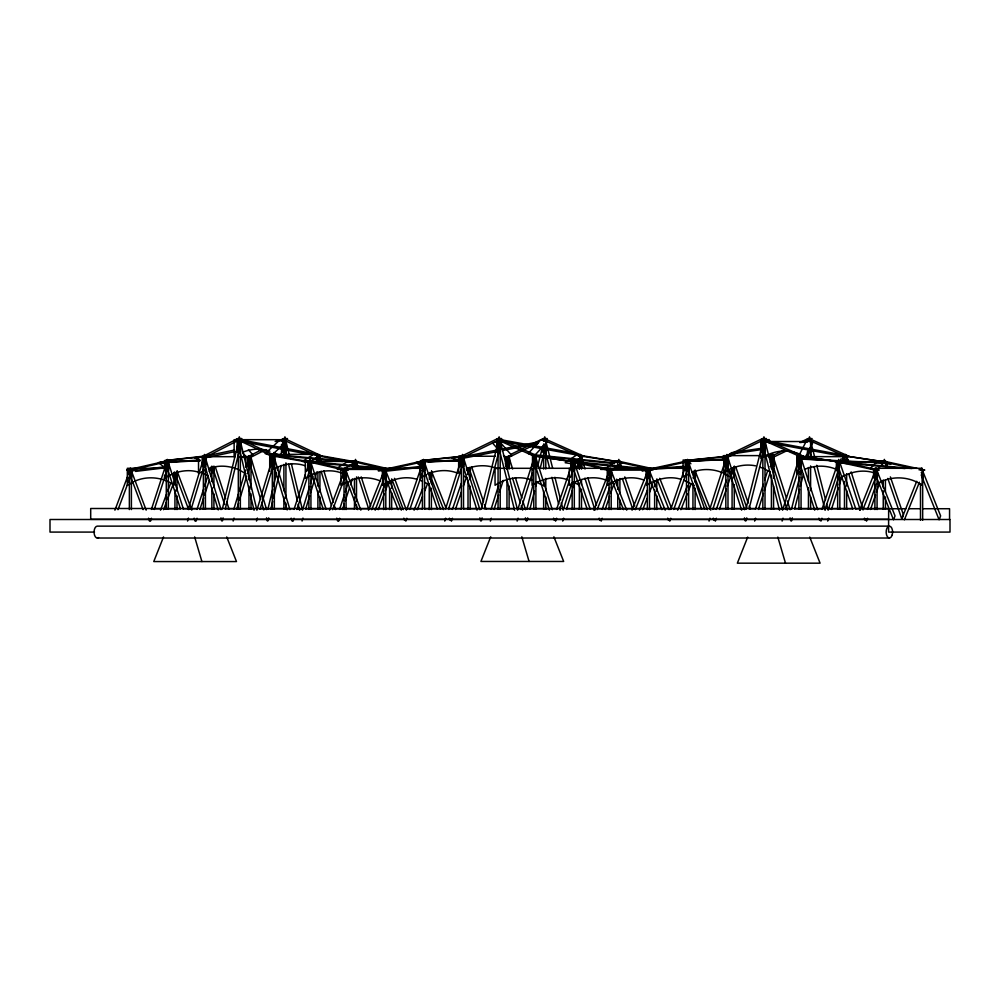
<?xml version="1.0" encoding="UTF-8"?>
<svg xmlns="http://www.w3.org/2000/svg" width="1000" height="1000" viewBox="0 0 1000 1000"><rect width="100%" height="100%" fill="white"/><g stroke="black" fill="none" stroke-linecap="round" stroke-linejoin="round"><path stroke-width="1.5" d="M222.387 508.862L238.562 441.45L240.012 447.475L225.275 508.888M222.4 520.862L223.113 517.875M283.837 441.337L284.913 436.825L289.225 454.8M267.975 508.862L272.65 489.387M273.363 486.388L276.6 472.912M277.325 469.913L278.038 466.912M280.912 454.938L283.788 442.95M267.987 520.862L268.7 517.875M270.863 508.888L272.65 501.4M273.375 498.4L281.275 465.45M283.8 454.963L285.6 447.475L284.513 442.95M481.35 508.862L498.325 441.45L499.85 447.475L484.375 508.888M481.35 520.862L482.113 517.875M543.587 441.337L544.725 436.825L552.65 468.275M526.938 508.862L533.35 483.4M537.5 466.912L542.788 445.95M526.938 520.862L527.688 517.875M529.963 508.888L534.487 490.913M535.612 486.413L536.75 481.925M540.15 468.438L545.425 447.475L544.675 444.462M745.975 508.862L763.125 441.45L764.65 447.475L749.038 508.888M745.987 520.862L746.75 517.875M808.375 441.337L809.525 436.825L814.862 457.788M791.562 508.862L799.562 477.4M800.325 474.412L801.475 469.913M791.575 520.862L792.337 517.875M794.625 508.888L799.575 489.412M800.337 486.413L803.388 474.438M807.575 457.95L810.238 447.475M188.363 508.812L203.637 458.125L205.075 462.925L191.15 509.137M187.562 521.062L188.463 518.075M249.625 455.637L248.55 459.237L260.675 499.487M233.95 508.812L238.438 493.913M239.338 490.925L245.625 470.05M246.525 467.075L249.225 458.125L250.662 462.925L247.525 473.363M233.15 521.062L234.037 518.075M236.737 509.137L238.538 503.175M239.438 500.188L246.625 476.337M257.3 508.812L272.575 458.125L274.012 462.925L260.087 509.137M256.488 521.062L257.387 518.075M302.875 508.812L309.625 486.45M310.512 483.475L312.762 476.025M317.262 461.112L318.15 458.125L319.237 461.725M302.075 521.062L302.975 518.075M305.675 509.137L309.713 495.712M310.613 492.738L316.9 471.863M445.538 509.038L461.65 458.125L463.162 462.925L448.438 509.462M444.762 521.1L445.675 518.188M507.287 456.838L506.525 459.237L509.288 467.962M491.125 509.038L498.488 485.763M505.4 463.95L507.238 458.125L508.75 462.925L506.912 468.738M490.35 521.1L491.262 518.188M494.025 509.462L498.625 494.913M499.55 492.013L503.225 480.375M517.925 509.038L534.038 458.125L535.55 462.925L533.25 470.188M517.137 521.1L518.062 518.188M520.825 509.462L532.325 473.1M579.663 456.838L580.425 454.438L585.025 468.988M563.513 509.038L571.8 482.85M576.4 468.312L579.163 459.588M562.725 521.1L563.65 518.188M566.413 509.462L572.388 490.55M573.312 487.65L575.15 481.825M579.288 468.738L581.138 462.925L579.612 458.125M709.837 509.038L726.1 458.125L727.625 462.925L712.763 509.462M709.05 521.1L709.975 518.188M755.425 509.038L763.325 484.312M764.712 479.95L767.5 471.225M770.288 462.488L771.688 458.125L773.213 462.925L771.363 468.738M754.625 521.1L755.562 518.188M758.35 509.462L763.462 493.462M764.388 490.55L770.425 471.65M782.913 509.038L799.163 458.125L800.7 462.925L785.825 509.462M782.113 521.1L783.037 518.188M844.038 459.237L845.562 454.438L847.887 461.712M828.487 509.038L838.713 477.038M827.7 521.1L828.625 518.188M831.413 509.462L838.388 487.65M839.312 484.738L842.1 476.012M151.4 509.425L166.537 462.825L167.987 467.262L154.262 509.5M150.488 521.15L151.425 518.237M196.988 509.425L203.612 489.038M204.562 486.125L207.862 475.925M209.288 471.562L210.7 467.188M196.075 521.15L197.013 518.237M199.85 509.5L203.637 497.85M204.587 494.938L209.312 480.375M210.725 476L213.562 467.262M294.012 509.425L305.363 474.475M306.312 471.562L309.15 462.825L310.587 467.262L296.875 509.5M293.1 521.15L294.037 518.237M339.6 509.425L344.325 494.862M345.275 491.95L348.587 481.75M352.837 468.65L354.738 462.825L356.175 467.262M338.675 521.15L339.625 518.237M342.463 509.5L344.35 503.675M345.3 500.763L349.562 487.65M350.5 484.738L352.4 478.913M406.812 509.425L422.7 462.825L424.212 467.262L409.812 509.5M405.838 521.15L406.838 518.237M452.4 509.425L461.337 483.212M451.425 521.15L452.425 518.237M455.4 509.5L461.362 492.025M463.35 486.2L466.325 477.463M467.312 474.55L469.8 467.262M556.55 509.425L569.462 471.562M570.45 468.65L572.438 462.825L573.95 467.262L570.475 477.463M555.588 521.15L556.575 518.237M559.55 509.5L569.487 480.375M617.688 462.738L618.825 459.4L621.812 468.137M602.137 509.425L609.587 487.575M601.163 521.15L602.163 518.237M605.138 509.5L609.612 496.388M610.6 493.475L614.075 483.288M670.738 509.425L686.775 462.825L688.3 467.262L673.763 509.5M669.762 521.15L670.763 518.237M716.325 509.425L726.35 480.3M715.337 521.15L716.35 518.237M719.35 509.5L726.375 489.113M727.375 486.2L733.888 467.262M821.9 509.425L837.938 462.825L839.475 467.262L824.938 509.5M820.925 521.15L821.925 518.237M883.188 462.738L884.338 459.4L887.35 468.137M867.487 509.425L875.5 486.125M866.513 521.15L867.513 518.237M870.525 509.5L875.537 494.938M876.538 492.025L879.538 483.288M847.45 462.15L848.388 459.487L840.975 458.95L839.575 462.962L846.975 463.488M114.913 510.188L127.438 476.938M128.525 474.05L129.613 471.163L131.062 474.988L128.338 482.225M117.987 509.688L127.25 485.112M160.5 510.188L166.488 494.288M167.575 491.4L170.837 482.725M173.562 475.5L174.65 472.6M163.575 509.688L166.3 502.463M167.387 499.562L176.65 474.988L175.675 472.438M329.575 510.188L344.275 471.163L345.725 474.988L332.65 509.688M375.163 510.188L384.425 485.613M378.237 509.688L384.225 493.787M385.325 490.9L388.587 482.225M163.525 536.925L153.763 561.562L236.488 561.562L226.725 536.925M368.488 510.188L383.925 471.163L385.45 474.988L371.725 509.688M414.075 510.188L422.65 488.512M417.312 509.688L422.45 496.675M424.738 490.9L427.6 483.663M429.312 479.325L431.025 474.988L430.025 472.438M490.7 536.812L480.925 561.462L563.663 561.462L553.9 536.812M593.888 510.188L609.325 471.163L610.837 474.988L608.55 480.775M597.125 509.688L607.413 483.663M639.475 510.188L647.475 489.95M642.7 509.688L647.275 498.125M649.562 492.337L652.425 485.112M747.688 537.087L737.35 563.175L820.088 563.175L809.737 537.087M632.05 510.188L647.638 471.163L649.163 474.988L635.312 509.688M677.638 510.188L687.45 485.613M680.9 509.688L687.25 493.787M688.4 490.9L691.287 483.663M693.6 477.887L694.75 474.988L693.225 471.163M859.6 510.188L875.175 471.163L876.712 474.988L862.862 509.688M901.712 518.862L916.725 481.275M904.4 519.812L919.412 482.225M876.587 462L870.263 468.675L877.2 469.55M878.263 468.438L883.538 462.887L880.75 462.525M272.4 454.6L286.25 441.712L280.087 439.75L265.163 453.625L270.1 455.2M281.1 441.375L282.712 439.913L275.138 441.5M574.388 462.1L583.175 456.15L576.487 455.062L565.2 462.725L571.875 463.8M310.262 461.65L320.2 455.462L313.5 454.487L302.312 461.438L309.012 462.413M133.7 481.788L127.325 485.3L127.325 468.3L165.55 468.3L158.488 462.587L165.125 461.25M206.163 469.475L198.525 473.688L198.525 456.688L203.113 456.688M273.538 469.25C283.012 463.65 295.075 462.15 305.487 465.863M347.275 481.788L340.913 485.3L340.913 468.3L421 468.3M426.562 474.6L420.188 478.113L420.188 461.112L459.938 461.112M461.2 471.838L458.65 473.237L458.65 456.238L463.237 456.238M613.625 481.788L607.25 485.3L607.25 468.3M689.463 473.537L683.088 477.05L683.088 460.05L724.362 460.05M801.9 470.838L796.8 473.638L796.8 456.637L844.188 456.637L844.188 459.725M874.85 485.3C888.8 475.412 908.3 475.412 922.237 485.3L922.237 468.3L874.85 468.3L874.912 509.575M202.913 456.45L237.913 438.562L241.9 438.562M237.862 440.625L206.9 456.45L202.175 456.413L202.175 466.55L205.712 466.55L205.712 456.413M248.5 456.45L260.613 450.25M279.462 440.625L283.5 438.562L287.488 438.562M265.95 449.562L252.488 456.45L248.238 456.337M460.962 456.45L497.713 438.562L501.7 438.562M497.612 440.55L464.95 456.45L460.112 456.413L460.112 466.55L463.837 466.55L463.837 456.413M510.637 454.462L529.688 445.188M532.413 443.862L543.3 438.562L547.288 438.562M537.762 443.2L510.538 456.45L507.875 456.45M725.425 456.45L762.513 438.562L766.5 438.562M762.375 440.55L729.412 456.45L724.55 456.413L724.55 466.55L728.3 466.55L728.3 456.413M771 456.45L783.375 450.487M799.85 442.537L808.1 438.562L812.087 438.562M787.362 450.487L774.987 456.45L770.138 456.413M803.838 442.537L807.962 440.55M233.45 441.812L238.562 440.05M134.975 481.087C147.387 475.675 162.2 477.1 173.45 484.6M243.088 452.075C251.55 448.725 261.275 448.088 269.887 451.225M208.812 468.625C218.263 464.862 228.975 465.65 238.275 469.475M349.875 480.662C359.688 476.587 370.913 477.013 380.662 481.087M497.675 441.35L492.512 443.013L497.512 448.675M427.837 473.9C437.125 470.087 447.85 469.288 457.287 473.05M466.287 469.025C476.037 464.95 487.262 464.513 497.075 468.6M614.9 481.087C624.188 477.275 634.913 476.475 644.35 480.238M692.062 472.413C701.875 468.325 713.1 468.762 722.837 472.837M804.438 469.425C814.638 465.075 826.35 465.075 836.55 469.425M164.387 462.275L161.625 462.95L166.225 462.663M762.712 441.037L769.125 439.55L770.088 442.512M768.763 455.575L773.888 454.387M682.55 461.788L724.475 459.012M769.837 457.05L772.788 456.388L768.112 456.637M383.688 470.387L421.825 462.038M424.875 461.375L429.462 460.375L425.462 460.375L378.175 470.712L382.163 470.712M647.325 470.387L686.112 461.987M689.1 461.35L693.575 460.375L689.587 460.375L641.838 470.712L645.825 470.712M205.438 456.138L234.225 450.087M206.038 457.688L234.825 451.637M464.225 456.488L496.175 450.2M500.737 449.312L538.775 441.825M463.275 458.25L496.75 451.662M502.837 450.462L537.825 443.587M422.675 461.225L416.012 462.438L420.588 465.863M762.25 448.175L731.562 452.688L729.225 454.338L761.462 449.6M800.625 442.537L809.825 441.188M128.95 471.262L166.125 466.637M135.575 471.425L165.012 467.762M682.913 462.512L688.975 461.775L690.925 463.8M202.65 456.337L164.737 460.6L203.6 456.675M239.137 457.362L246.713 456.5M243.125 457.362L252.225 456.337M386.312 470.275L419.825 466.512M385.15 471.3L420.175 467.375M460.688 456.337L420.887 460.6L461.613 456.662M725.138 456.337L684.963 460.6L724.488 456.825M201.287 457.163L194.562 457.837L200.025 460.262M458.675 457.45L451.938 458.062L460.1 461.312M729.975 455.8L722.575 456.413L724.125 462.337M683.612 466.4L654.4 468.475L652.438 469.338L683.188 467.163M168.988 461.987L199.65 460.05M170.825 462.362L199.95 460.538M421.725 462.038L460.075 459.875M428.162 462.125L458.85 460.387M688.775 461.45L724.638 459.5M542.375 439.288L546.1 439.288L546.1 452.025L542.375 452.025L542.375 449.188M543.65 439.6L545.788 439.6L545.788 469.038M808.438 439.6L810.6 439.6L810.6 458.2M237.175 439.712L234.125 439.712L234.125 456.712M281.512 439.712L237.425 439.675L272.85 456.337M806.725 441.525L760.863 441.525L760.863 458.525C769.775 452.7 780.713 449.575 791.312 451.613M807.163 452.025L810.913 452.025L810.913 444.95M317.1 454.363L269.713 454.363L269.713 471.362M760.487 455.613L723.8 455.613L723.8 472.612C733.088 466.438 744.562 463.6 755.588 465.838M765.062 455.613L771.188 455.613L771.188 463.338M466.287 456.238L495.337 456.238M318.425 456.337L322.425 456.337L287 439.675L283.012 439.675L317.075 455.688M579.325 456.413L583.975 456.337L546.788 439.675L542.8 439.675L579.987 456.337M844.45 456.413L849.125 456.337L811.587 439.675L807.6 439.675L845.138 456.337M206.163 456.688L235.212 456.688M239.8 456.688L245.912 456.688L245.912 467.5M199.725 461.225L164.562 461.225L164.562 468.95M421.163 461.225L424.888 461.225L424.888 470.625L421.163 470.625M616.487 461.225L620.212 461.225L620.212 467.938M840.15 461.225L836.388 461.225L836.388 470.625L838.888 470.625M881.975 461.225L885.725 461.225L885.725 463.913M839.837 461.45L835.612 461.438L875.225 470.062M885.413 461.45L881.188 461.438L913.188 468.4M312.488 462.275L308.5 462.275L270.837 455.625M358.075 462.275L354.087 462.275L317.925 455.887M575.825 462.275L532.288 455.625L571.263 461.5M621.4 462.275L577.875 455.625M841.325 462.275L797.425 455.625L836.725 461.5M886.912 462.275L843.012 455.625L882.312 461.5M506.938 466.55L509.425 466.55L509.425 456.413M770.138 466.55L773.888 466.55L773.888 456.413M531.737 468.3L495.05 468.3L495.05 485.3C505.788 478.1 519.913 475.363 532.137 480.238M537.85 468.3L571.775 468.3M574.837 468.3L657.487 468.3M660.55 468.3L683.475 468.3M337.375 469.425L388.812 469.425M600.575 469.425L652 469.425M128.15 469.787L131.688 469.787L131.688 477.887L128.15 477.887M607.788 469.787L611.512 469.787L611.512 477.887L607.788 477.887M653.112 469.925L609.062 469.975L609.062 509.575M874.912 469.975L879.212 470.062L839.6 461.438M920.812 470.062L924.8 470.062L921.75 469.4M467.987 470.625L470.462 470.625L470.462 467.938M732.062 470.625L734.562 470.625L734.562 466.6M429.212 477.887L431.7 477.887L431.7 471.138M692.925 477.887L695.425 477.887L695.425 471.138M151.625 508.725L160.987 508.725M164.112 508.725L179.725 508.725M182.85 508.725L196.9 508.725M200.025 508.725L221.887 508.725M225.012 508.725L254.688 508.725M259.363 508.725L293.725 508.725M296.837 508.725L303.087 508.725M306.212 508.725L331.2 508.725M334.325 508.725L354.625 508.725M359.3 508.725L403.025 508.725M406.15 508.725L421.763 508.725M424.888 508.725L443.625 508.725M448.312 508.725L453 508.725M456.125 508.725L460.8 508.725M463.925 508.725L481.1 508.725M485.788 508.725L513.9 508.725M517.013 508.725L557.612 508.725M566.987 508.725L595.1 508.725M598.212 508.725L670.05 508.725M673.175 508.725L677.85 508.725M680.975 508.725L707.525 508.725M712.212 508.725L716.888 508.725M720.013 508.725L746.562 508.725M749.688 508.725L755.938 508.725M759.05 508.725L791.85 508.725M794.975 508.725L823.075 508.725M827.763 508.725L852.75 508.725M855.875 508.725L905.837 508.725M908.962 508.725L919.887 508.725M923.012 508.725L949.562 508.725L949.562 519.5M887.825 526.138L97.312 526.138A5.938 3.237 -90 0 0 94.138 533.237A5.938 3.237 -90 0 0 98.55 537.575M94.513 532.087L50 532.087L50 519.5L950 519.5L950 532.087L888.6 532.087L888.6 519.5M97.312 538.025L889.388 538.025M801.05 458.738L872.6 462.488M881.925 462.975L891.125 463.8L874.013 462.912M802.475 459.15L866.237 462.5M839.087 461.95L845.275 462.512M849.925 462.925L911.875 468.525M844.625 463.062L905.025 468.525M918.962 469.775L922.062 470.062M271.188 454.237L344.538 460.887M272.387 455.062L342.675 461.45M345.737 461.725L351.85 462.275M303.975 461.062L308.562 461.475M313.15 461.887L383.438 468.275M306.7 462.025L378.525 468.55M613.188 463.5L535.363 455.712L532.65 454.637L612 462.587L614.712 463.65M571.775 461.312L643.5 468.488M574.487 462.388L635.525 468.488M581.862 455.625L616.838 461.5M320.412 455.625L353.55 461.475M274.825 455.625L307.962 461.475M768.15 441.163L845.55 455.5L847.65 457.275L768.737 442.65M236.45 438.975L312.038 453.375M238.65 440.913L309.7 454.462M885.175 461.438L917.188 468.4M619.688 461.438L651.388 468.4M647.4 468.4L615.7 461.438L619.9 461.45L619.9 469.175M574.1 461.438L607.312 468.738M610.325 469.4L613.35 470.062M609.362 470.062L570.112 461.438L574.312 461.45L574.312 509.363M356.438 461.438L386.337 468.338M352.45 461.438L382.35 468.338M310.85 461.438L348.225 470.062L344.025 469.975L344.025 509.575M306.863 461.438L344.237 470.062M875.037 473.175C863.125 468.8 849.613 471.788 839.262 478.663L839.262 461.662L886.65 461.662L886.65 467.85M792.663 451.763L800.612 454.312M759.562 467.125L763.538 468.4M681.237 479.387C669.638 475.625 656.775 478.713 646.787 485.3L646.787 468.3M683.888 480.238L694.175 485.3M606.388 480.238C594.15 475.363 580.037 478.1 569.288 485.3L569.288 468.3M567.8 479.812C555.9 475.438 542.388 478.425 532.038 485.3L532.038 468.3M417.225 479.387C405.625 475.625 392.775 478.713 382.775 485.3L382.775 468.3M419.875 480.238L422.525 481.087M341.087 472.863C329.175 468.5 315.675 471.488 305.312 478.363L305.312 461.362L356.512 461.45L356.512 469.175M199.013 472.3C187.413 468.537 174.55 471.625 164.562 478.225L164.562 475.138M834.438 461.525L836.875 462.35M799.55 456.337L762.013 439.675L766 439.675L803.538 456.337L797.613 456.413L797.613 466.55L801.375 466.55L801.375 456.413M534.4 456.337L497.212 439.675L501.2 439.675L538.387 456.337L532.5 456.413L532.5 466.55L536.213 466.55L536.213 456.413M241.412 439.675L276.837 456.337L271.112 456.413L271.112 466.55L274.65 466.55L274.65 456.413M764.812 469.1L769.912 471.912M724.112 473.537L730.475 477.05L730.475 470.863M649.55 482.488L652.1 483.9M611.587 482.488L614.125 483.9M573.05 481.788L579.425 485.3M536.062 481.788L542.438 485.3M463.762 476.012L467.575 478.113M425.075 482.488L428.9 484.6M385.75 483.9L388.3 485.3L388.3 482.212M273.863 452.5L277.688 454.613M239.55 470.175L245.912 473.688M204.312 474.012L208.137 476.112M500.95 443.2L511.938 455.637L505.5 457.725L503.5 455.462M248.388 449.65L253.137 455.238L246.737 457.45L242.938 452.975M921.575 468.212L940.625 515.913L939.1 519.75L921.2 474.938M921.275 472.438L922.3 474.988M695.188 471.1L710.775 510.138M693.662 474.938L707.513 509.625M665.188 510.138L648.45 468.212L646.912 472.038L661.925 509.625M659.725 478.325L671.725 508.688M657.062 479.275L669.062 509.625M626.712 510.138L610.138 468.212L608.612 472.038L623.488 509.625M431.463 471.1L446.325 508.688M429.375 473.488L443.675 509.625M401.312 510.138L384.738 468.212L383.212 472.038L398.088 509.625M394.45 478.325L406.425 510.138M391.912 479.275L403.35 509.625M360.838 510.138L345.05 468.212L343.6 472.038L357.762 509.625M177.05 471.1L191.762 510.138M174.525 472.038L188.688 509.625M146.175 510.138L130.375 468.212L128.938 472.038L143.1 509.625M890.35 476.875L903.388 514.738L901.862 519.188L887.825 478.413M864.475 518.162L865.238 520.388M855.8 508.913L838.75 459.4L837.225 463.85L852.763 508.988M818.888 518.162L819.663 520.388M735.675 466.675L748.213 503.088M749.212 506L750.212 508.913M733.15 468.212L746.675 507.537M713.312 518.162L714.075 520.388M704.625 508.913L687.588 459.4L686.062 463.85L701.6 508.988M667.725 518.162L668.487 520.388M624.788 476.875L634.725 506M618.787 465.037L619.538 467.262M617.312 463.85L618.8 468.212M622.275 478.413L632.712 508.988M599.15 518.162L599.913 520.388M590.125 508.913L573.237 459.4L571.725 463.85L587.125 508.988M553.575 518.162L554.325 520.388M471.575 466.675L483.488 501.625M484.487 504.538L485.975 508.913M469.062 468.212L482.475 507.537M449.412 518.162L450.175 520.388M440.387 508.913L423.5 459.4L421.987 463.85L437.375 508.988M403.825 518.162L404.588 520.388M358.338 468.137L355.5 459.4L354.062 463.85L355.475 468.212M361.175 476.875L370.637 506M358.312 476.95L368.713 508.988M336.763 518.162L337.725 521.125M326 508.913L309.913 459.4L308.475 463.85L323.137 508.988M291.175 518.162L292.137 521.125M215.25 466.675L225.662 498.713M226.6 501.625L228.975 508.913M212.387 466.763L224.688 504.625M194.15 518.162L195.113 521.125M183.388 508.913L167.3 459.4L165.863 463.85L180.525 508.988M148.562 518.162L149.525 521.125M851.137 471.9L863.225 509.712M848.688 473.775L860.3 510.138M817.638 509.712L799.975 454.438L798.45 459.237L814.712 510.138M786.438 498.075L772.5 454.438L770.962 459.237L787.225 510.138M787.362 500.988L790.15 509.712M744.562 509.712L726.912 454.438L725.375 459.237L741.637 510.138M587.788 477.713L596.525 505.35M578.913 459.237L581.663 467.962M584.888 478.137L595.013 510.138M552.325 509.712L534.837 454.438L533.325 459.237L549.425 510.138M508.5 455.9L512.65 468.988M515.4 477.713L521.85 498.075M522.775 500.988L525.538 509.712M512.513 478.137L520.337 502.863M521.25 505.775L522.638 510.138M479.95 509.712L462.463 454.438L460.938 459.237L477.05 510.138M321.175 461.9L318.925 454.438L317.475 459.237L318.375 462.212M323.862 470.838L333.3 502.15M334.2 505.125L335.55 509.6M321.075 471.163L331.413 505.45M289.962 509.6L273.337 454.438L271.887 459.237L287.162 509.925M250.438 455.938L266.613 509.6M261.575 502.463L263.825 509.925M221.025 509.6L204.4 454.438L202.963 459.237L218.238 509.925M777.825 537.087L785.5 563.175M521.825 536.812L529.075 561.462M194.65 536.925L201.9 561.562M816.762 465.275L825.525 499.738M826.663 504.225L828.188 510.213M809.513 448.825L811.8 457.812M814.087 466.8L825.138 510.25M790.05 517.85L790.812 520.862M782.6 510.213L763.938 436.825L762.412 442.837L779.55 510.25M744.463 517.85L745.225 520.862M554.913 477.262L560.575 499.738M561.325 502.725L563.212 510.213M543.575 444.338L549.612 468.3M551.888 477.287L558.675 504.25M559.425 507.25L560.188 510.25M525.425 517.85L526.188 520.862M517.625 510.213L499.137 436.825L497.612 442.837L514.6 510.25M479.837 517.85L480.6 520.862M291.388 463.787L302.525 510.213M283.475 442.837L286.35 454.825M288.5 463.812L297.488 501.262M298.212 504.25L299.65 510.25M266.537 517.85L267.262 520.862M256.938 510.213L239.325 436.825L237.887 442.837L254.062 510.25M220.95 517.85L221.675 520.862M922.975 469.787L922.975 477.887M922.663 469.975L922.663 520.237M920.487 483.688L920.487 520.237M885.413 480L885.413 492.362M885.413 497L885.413 509.363M883.25 480L883.25 487.725M883.25 490.825L883.25 509.363M877.075 469.975L877.075 509.575M846.963 456.413L846.963 459.3M846.65 459.75L846.65 456.65L844.475 456.65L844.475 459.75M846.65 473.7L846.65 486.087M846.65 490.737L846.65 509.338M844.475 481.45L844.475 509.338M843.2 456.413L843.2 459.3M839.837 476.912L839.837 509.363M837.663 461.45L837.663 509.363M810.913 442.113L810.913 439.288L807.163 439.288L807.163 442.113M810.6 465.938L810.6 490.737M810.6 496.938L810.6 509.338M808.438 450.45L808.438 458.2M808.438 467.488L808.438 481.438M808.438 487.638L808.438 509.338M808.25 452.35L808.25 456.987M801.062 456.65L801.062 509.338M798.9 456.65L798.9 509.338M773.575 478.35L773.575 456.65L771.413 456.65L771.413 467.5M773.575 486.087L773.575 509.338M771.413 475.25L771.413 509.338M765.013 509.338L765.013 439.6L762.85 439.6L762.85 509.338M734.25 466.087L734.25 478.45M734.25 484.637L734.25 509.363M732.087 467.638L732.087 472.275M732.087 476.912L732.087 509.363M727.987 509.338L727.987 456.65L725.825 456.65L725.825 509.338M695.113 469.975L695.113 482.163M695.113 488.25L695.113 509.575M694.175 471.388L694.175 477.575M692.95 483.688L692.95 509.575M688.662 509.363L688.662 461.45L686.5 461.45L686.5 509.363M656.787 479.113L656.787 491.3M656.787 495.863L656.787 509.575M654.638 480.637L654.638 486.725M654.638 489.775L654.638 509.575M649.525 469.975L649.525 509.575M647.362 469.975L647.362 509.575M619.9 478.45L619.9 493.913M619.9 500.087L619.9 509.363M617.75 461.45L617.75 469.175M617.75 480L617.75 489.275M617.75 493.913L617.75 509.363M616.675 479.125L616.675 485.3M611.2 469.975L611.2 509.575M581.8 456.413L581.8 466.55L578.088 466.55L578.088 459.3M581.487 456.65L581.487 469.05M581.487 479.9L581.487 484.55M581.487 489.188L581.487 509.338M579.35 459.75L579.35 469.05M579.35 483L579.35 509.338M572.163 461.45L572.163 509.363M545.788 478.338L545.788 490.737M545.788 496.938L545.788 509.338M543.65 444.25L543.65 469.038M543.65 479.888L543.65 486.087M543.65 490.737L543.65 509.338M535.9 509.338L535.9 456.65L533.763 456.65L533.763 509.338M509.113 469.05L509.113 456.65L506.962 456.65L506.962 469.05M509.113 486.087L509.113 509.338M506.962 479.9L506.962 509.338M506.037 457.788L506.037 462.413M505.7 456.413L505.7 466.55M500.2 509.338L500.2 439.6L498.062 439.6L498.062 509.338M470.163 467.638L470.163 480M470.163 486.188L470.163 509.363M468.013 467.638L468.013 473.812M468.013 480L468.013 509.363M466.75 467.938L466.75 470.625M463.525 509.338L463.525 456.65L461.388 456.65L461.388 509.338M431.388 473.025L431.388 483.688M431.388 488.25L431.388 509.575M430.163 472.938L430.163 477.575M429.237 483.688L429.237 509.575M424.575 509.363L424.575 461.45L422.425 461.45L422.425 509.363M391.65 479.113L391.65 488.25M391.65 492.825L391.65 509.575M389.613 480.637L389.613 483.688M389.613 488.25L389.613 509.575M385.8 509.575L385.8 469.975L383.663 469.975L383.663 509.575M356.812 467.938L356.812 461.225L353.275 461.225L353.275 467.938M356.512 476.912L356.512 501.637M356.512 504.725L356.512 509.363M354.475 461.45L354.475 469.175M354.475 478.45L354.475 493.913M354.475 497L354.475 509.363M352.7 461.362L352.7 469.087M346.062 469.975L346.062 509.575M320.238 456.413L320.238 462.2M319.938 461.3L319.938 456.65L317.9 456.65L317.9 461.3M319.938 472.15L319.938 492.287M319.938 496.938L319.938 509.338M317.9 472.15L317.9 486.087M317.9 490.737L317.9 509.338M317.1 459L317.1 462.088M316.7 456.413L316.7 462.2M310.938 461.45L310.938 509.363M308.888 461.45L308.888 509.363M285.938 455.1L285.938 439.6L283.888 439.6L283.888 455.1M285.938 462.85L285.938 498.488M285.938 503.137L285.938 509.338M283.888 464.4L283.888 490.737M283.888 496.938L283.888 509.338M281.512 444.35L281.512 452.075M274.35 509.338L274.35 456.65L272.312 456.65L272.312 509.338M251.3 456.413L251.3 466.55L247.763 466.55L247.763 456.413M251.012 489.188L251.012 456.65L248.962 456.65L248.962 479.9M251.012 493.837L251.012 509.338M248.962 486.087L248.962 509.338M240.35 509.338L240.35 439.6L238.312 439.6L238.312 509.338M214.2 466.6L214.2 470.625L210.662 470.625L210.662 467.938M213.912 466.087L213.912 487.725M213.912 493.913L213.912 509.363M211.863 466.087L211.863 481.55M211.863 487.725L211.863 509.363M205.425 509.338L205.425 456.65L203.375 456.65L203.375 509.338M177.275 471.138L177.275 477.887L173.738 477.887L173.738 472.488M176.988 471.5L176.988 491.3M176.988 495.863L176.988 509.575M174.938 473.025L174.938 485.213M174.938 489.775L174.938 509.575M168.612 461.225L168.612 470.625L165.075 470.625L165.075 461.225M168.325 509.363L168.325 461.45L166.287 461.45L166.287 509.363M131.4 509.575L131.4 469.975L129.362 469.975L129.362 509.575M875.987 468.212L874.463 472.038L893.512 519.75L895.037 515.913L875.987 468.212M806.538 440.7L798.825 455.712L805.188 457.463L812.9 442.45L806.538 440.7M540.875 439.775L528.2 453.488L534.688 455.425L547.362 441.712L540.875 439.775M615.612 461.737L604.325 469.4L611 470.475L622.3 462.825L615.612 461.737M347.825 461.45L336.637 468.4L343.338 469.387L354.525 462.425L347.825 461.45M169.112 460.375L126.775 470.1L130.762 470.1L173.1 460.375L169.112 460.375M240.637 439.288L237.1 439.288L237.1 452.025L240.637 452.025L240.637 439.288M286.225 439.288L282.688 439.288L282.688 452.025L286.225 452.025L286.225 439.288M500.513 439.288L496.788 439.288L496.788 452.025L500.513 452.025L500.513 439.288M765.325 439.288L761.575 439.288L761.575 452.025L765.325 452.025L765.325 439.288M311.225 461.225L307.688 461.225L307.688 470.625L311.225 470.625L311.225 461.225M574.625 461.225L570.9 461.225L570.9 470.625L574.625 470.625L574.625 461.225M688.975 461.225L685.225 461.225L685.225 470.625L688.975 470.625L688.975 461.225M346.362 469.787L342.812 469.787L342.812 477.887L346.362 477.887L346.362 469.787M386.112 469.787L382.388 469.787L382.388 477.887L386.112 477.887L386.112 469.787M649.837 469.787L646.087 469.787L646.087 477.887L649.837 477.887L649.837 469.787M877.387 469.787L873.625 469.787L873.625 477.887L877.387 477.887L877.387 469.787M888.637 508.5L90.7 508.5L90.7 519.288L888.637 519.288L888.637 508.5M575.025 453.237L497.1 439.012L499.625 440.925L577.55 455.15L575.025 453.237M892.188 535.05A5.938 3.237 -90 0 0 889.388 526.138A5.938 3.237 -90 0 0 886.587 535.05A5.938 3.237 -90 0 0 892.188 535.05"/></g></svg>
